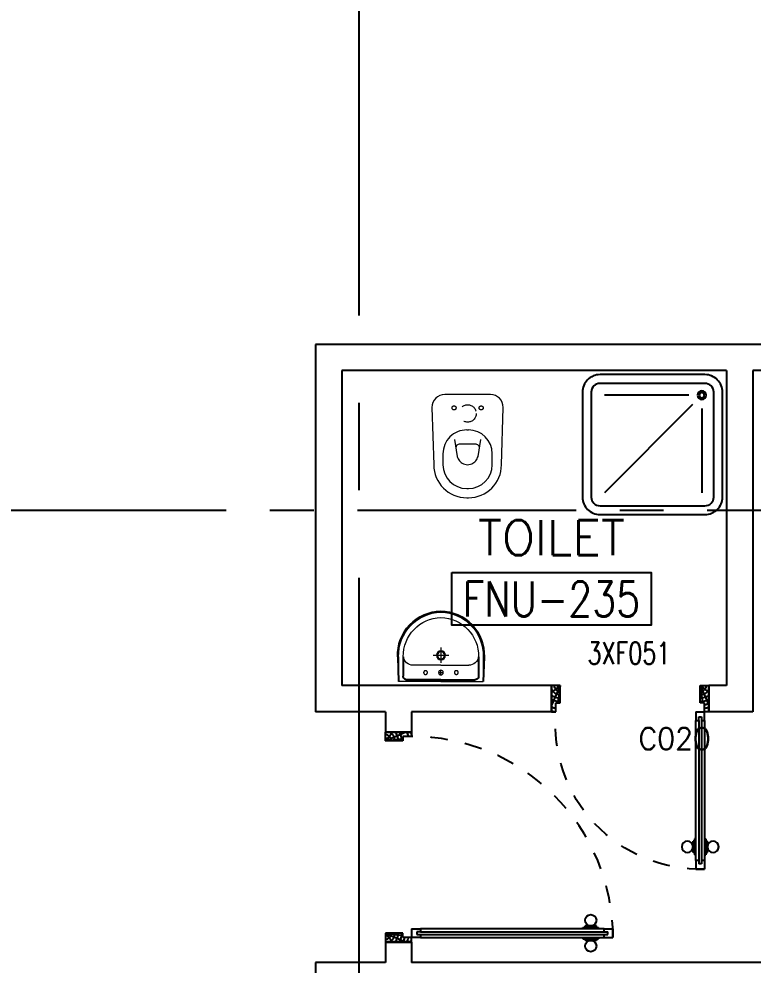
# Model space of a CAD drawing. Extents: x 88852.7 to 88945.7, y 39921.6 to 40001.1.
# Drawn here: x 88884.02 to 88888.22, y 39973.9 to 39979.31 of the extents above; entities that cross this region are included whole.
import ezdxf
from ezdxf.enums import TextEntityAlignment as Align

# ---------------------------------------------------------------- set-up
doc = ezdxf.new("R2010")
doc.units = 0
doc.header["$MEASUREMENT"] = 0
for name, pattern in [('CENTER', [2, 1.25, -0.25, 0.25, -0.25]), ('CENTERX2', [4, 2.5, -0.5, 0.5, -0.5]), ('DASHED', [0.75, 0.5, -0.25]), ('HIDDEN', [0.375, 0.25, -0.125]), ('HIDDEN2', [0.1875, 0.125, -0.0625])]:
    doc.linetypes.add(name, pattern=pattern)
for name, color, linetype in [('A-TEXT', 7, 'CONTINUOUS'), ('AXES', 11, 'CENTERX2'), ('AXES1', 11, 'CENTER'), ('DOOR', 7, 'CONTINUOUS'), ('FIX', 3, 'CONTINUOUS'), ('RM-BOX', 4, 'CONTINUOUS'), ('RM-NAME', 2, 'CONTINUOUS'), ('RM-NO', 2, 'CONTINUOUS'), ('WALL', 4, 'CONTINUOUS')]:
    doc.layers.add(name, color=color, linetype=linetype)
doc.styles.add('ROMANS', font='ROMANS.shx', dxfattribs={"width": 0.6})

# ---------------------------------------------------------------- blocks, each defined once
blk = doc.blocks.new('DOOR90')
at = {"layer": 'DOOR', "linetype": 'ByBlock'}
for p, q in [((0, 0), (-150, 0)), ((-200, -25), (-1000, -25)), ((-200, -42), (-1000, -42)), ((-200, -58), (-1000, -58)), ((-1000, -75), (-200, -75))]:
    blk.add_line(p, q, dxfattribs=at)
at = {"layer": 'DOOR', "color": 0, "linetype": 'ByBlock'}
for p, q in [((-150, 0), (-150, -25)), ((-150, 0), (0, 0)), ((0, -50), (0, 0)), ((-1050, -25), (-1050, -75)), ((-1050, -75), (-1050, -25)), ((-1000, -25), (-1050, -25)), ((-1020, -42), (-1020, -58)), ((-1000, -42), (-1020, -42)), ((-1000, -25), (-1000, -42)), ((-967.6, -25), (-967.6, -17.8)), ((-877.6, -17.8), (-967.6, -17.8)), ((-955, -17.8), (-955, -8.8)), ((-955, -8.8), (-890.2, -8.8)), ((-955, -17.8), (-890.2, -17.8)), ((-890.2, -17.8), (-890.2, -8.8)), ((-877.6, -25), (-877.6, -17.8)), ((-200, -42), (-200, -25)), ((-200, -25), (-150, -25)), ((-180, -42), (-200, -42)), ((-180, -58), (-180, -42)), ((-150, -75), (-150, -25)), ((-150, -25), (-100, -25)), ((-100, -25), (-100, -50)), ((-100, -50), (0, -50)), ((-1000, -75), (-1050, -75)), ((-1000, -58), (-1020, -58)), ((-1000, -58), (-1000, -75)), ((-967.6, -75), (-967.6, -82.2)), ((-877.6, -82.2), (-967.6, -82.2)), ((-955, -82.2), (-955, -91.2)), ((-955, -82.2), (-890.2, -82.2)), ((-955, -91.2), (-890.2, -91.2)), ((-890.2, -82.2), (-890.2, -91.2)), ((-877.6, -75), (-877.6, -82.2)), ((-200, -75), (-200, -58)), ((-200, -58), (-180, -58)), ((-150, -75), (-200, -75)), ((-100, -850), (0, -850)), ((-100, -875), (-100, -850)), ((0, -850), (0, -900)), ((-150, -900), (-150, -875)), ((-150, -875), (-100, -875)), ((0, -900), (-150, -900)), ((-150, -900), (0, -900))]:
    blk.add_line(p, q, dxfattribs=at)
at = {"layer": 'DOOR', "color": 9, "linetype": 'ByBlock'}
for p, q in [((0, -50), (-113.7, 0)), ((0, -50), (-40.1, 0)), ((0, -50), (-100, -36.6)), ((0, -850), (-113.7, -900)), ((0, -850), (-100, -863.4)), ((0, -850), (-40.1, -900))]:
    blk.add_line(p, q, dxfattribs=at)
at = {"layer": 'DOOR', "color": 0, "linetype": 'ByBlock'}
for centre in [(-922.6, 23.5), (-922.6, -123.5)]:
    blk.add_circle(centre, 32.4, dxfattribs=at)
at = {"layer": 'DOOR', "color": 9, "linetype": 'ByBlock'}
for centre, radius, start, end in [((0, -50), 74.4, 137.7764, 180), ((0, -50), 54.4, 113.2074, 180), ((0, -50), 154.4, 161.1053, 166.2858), ((0, -50), 134.4, 158.1598, 169.28), ((0, -50), 114.4, 154.0838, 167.3774), ((0, -50), 94.4, 148.0182, 180), ((0, -50), 34.4, 90, 180), ((0, -50), 14.4, 90, 180), ((0, -850), 94.4, 180, 211.9818), ((0, -850), 74.4, 180, 222.2236), ((0, -850), 54.4, 180, 246.7926), ((0, -850), 34.4, 180, 270), ((0, -850), 14.4, 180, 270), ((0, -850), 154.4, 193.7142, 198.8947), ((0, -850), 134.4, 190.72, 201.8402)]:
    blk.add_arc(centre, radius, start, end, dxfattribs=at)
at = {"layer": 'DOOR', "linetype": 'HIDDEN', "ltscale": 0.5}
blk.add_arc((-222.2, -50), 828.2, 178.2701, 275.003, dxfattribs=at)
blk = doc.blocks.new('LAV1')
at = {"layer": 'FIX', "linetype": 'DASHED', "lineweight": 20, "ltscale": 0.05}
for p, q in [((-0.5, 170), (-0.5, 270)), ((-0.5, 170), (-0.5, 270)), ((49.5, 220), (-50.5, 220))]:
    blk.add_line(p, q, dxfattribs=at)
at = {"layer": 'FIX', "linetype": 'ByBlock', "ltscale": 0.3}
for p, q in [((-280, 210), (-275, 50)), ((-245, 210), (-245, 85)), ((245, 210), (245, 85)), ((280, 210), (275, 50)), ((0, 60), (-220.2, 60)), ((0, 60), (220.2, 60))]:
    blk.add_line(p, q, dxfattribs=at)
at = {"layer": 'FIX', "linetype": 'Continuous', "lineweight": 20}
for p, q in [((-275, 210), (-275, 50)), ((275, 210), (275, 50)), ((0, 155), (-181.4, 155)), ((0, 155), (181.4, 155)), ((0, 50), (-275, 50)), ((0, 50), (-252.5, 50)), ((0, 50), (275, 50)), ((0, 50), (252.5, 50))]:
    blk.add_line(p, q, dxfattribs=at)
at = {"layer": 'FIX', "lineweight": 20}
for p, q in [((0, 92), (0, 123)), ((15.6, 107.5), (-15.5, 107.5))]:
    blk.add_line(p, q, dxfattribs=at)
for centre, radius in [((-0.5, 220), 29.5), ((-0.5, 220), 22.5), ((0, 107.5), 15.5)]:
    blk.add_circle(centre, radius, dxfattribs=at)
at = {"layer": 'FIX', "linetype": 'HIDDEN', "lineweight": 20, "ltscale": 0.05}
for centre in [(-100, 107.5), (100, 107.5)]:
    blk.add_circle(centre, 12.4, dxfattribs=at)
at = {"layer": 'FIX', "linetype": 'ByBlock', "ltscale": 0.3}
for centre, radius, start, end in [((6.9, 220), 287, 91.37765, 182.00641), ((-6.9, 220), 287, 357.99359, 88.62235), ((-220.1, 84.9), 24.9, 179.70214, 269.94861), ((220.1, 84.9), 24.9, 270.05139, 0.29786)]:
    blk.add_arc(centre, radius, start, end, dxfattribs=at)
at = {"layer": 'FIX', "linetype": 'Continuous', "lineweight": 20}
for centre, radius, start, end in [((8.4, 216.7), 283.4, 91.6988, 181.35097), ((-8.4, 216.7), 283.4, 358.64903, 88.3012), ((7.6, 212.5), 252.7, 91.73281, 180.48842), ((-7.6, 212.5), 252.7, 359.51158, 88.26719), ((-179.2, 221.8), 66.9, 190.20056, 268.07863), ((179.2, 221.8), 66.9, 271.92137, 349.79944)]:
    blk.add_arc(centre, radius, start, end, dxfattribs=at)
blk = doc.blocks.new('SHR1')
at = {"layer": 'FIX'}
for p, q in [((-195.7, 195.7), (-700, 700)), ((-142.7, 217.7), (-142.7, 700)), ((-217.7, 142.7), (-700, 142.7))]:
    blk.add_line(p, q, dxfattribs=at)
for points in [[(-825, 125), (-825, 725, -0.414214), (-725, 825), (-125, 825, -0.414214), (-25, 725), (-25, 125, -0.414214), (-125, 25), (-725, 25, -0.414214)], [(-775, 125), (-775, 725, -0.414214), (-725, 775), (-125, 775, -0.414214), (-75, 725), (-75, 125, -0.414214), (-125, 75), (-725, 75, -0.414214)]]:
    blk.add_lwpolyline(points, format="xyb", close=True, dxfattribs=at)
for radius in [25, 15]:
    blk.add_circle((-142.7, 142.7), radius, dxfattribs=at)
blk = doc.blocks.new('WC1')
at = {"layer": 'FIX', "lineweight": 20}
for p, q in [((-210, 203.8), (-538, 193.8)), ((-475, 140.8), (-538, 140.8)), ((-137, 0), (-137, 130.8)), ((-394.8, 75.7), (-490.4, 60.1)), ((-727, 4.8), (-727, -4.8)), ((-674, 4.8), (-674, -4.8)), ((-533.7, 24.2), (-539.5, 0)), ((-539.5, 0), (-533.7, -24.2)), ((-339, 4.8), (-339, -4.8)), ((-137, -130.8), (-137, 0)), ((-490.4, -60.1), (-394.8, -75.7)), ((-538, -140.8), (-475, -140.8)), ((-538, -193.8), (-210, -203.8)), ((-213.2, -203.8), (-210, -203.8))]:
    blk.add_line(p, q, dxfattribs=at)
at = {"layer": 'FIX', "linetype": 'Continuous', "lineweight": 20}
blk.add_line((-420.1, -47.3), (-420.4, 44.6), dxfattribs=at)
at = {"layer": 'FIX', "linetype": 'HIDDEN', "lineweight": 20, "ltscale": 0.05}
for centre in [(-213.2, 77.5), (-213.2, -77.5)]:
    blk.add_circle(centre, 11.6, dxfattribs=at)
at = {"layer": 'FIX', "linetype": 'HIDDEN2', "lineweight": 20, "ltscale": 0.3}
blk.add_circle((-245, 0), 49.8, dxfattribs=at)
at = {"layer": 'FIX', "lineweight": 20}
for centre, radius, start, end in [((-538, 4.8), 189, 90, 180), ((-210, 130.8), 73, 360, 90), ((-538, 4.8), 136, 90, 180), ((-475, 4.8), 136, 360, 90), ((-464.4, -17.6), 82, 108.496, 128.9242), ((-473, -6.9), 68.2, 128.9242, 152.8468), ((-538, -4.8), 189, 180, 270), ((-538, -4.8), 136, 180, 270), ((-473, 6.9), 68.2, 207.1532, 231.0758), ((-464.4, 17.6), 82, 231.0758, 251.504), ((-475, -4.8), 136, 270, 0), ((-210, -130.8), 73, 270, 0)]:
    blk.add_arc(centre, radius, start, end, dxfattribs=at)
at = {"layer": 'FIX', "linetype": 'Continuous', "lineweight": 20}
for centre, start, end in [((-442.7, 45.5), 357.6662, 91.6121), ((-442.4, -45.6), 268.3879, 2.3338)]:
    blk.add_arc(centre, 22.3, start, end, dxfattribs=at)
blk = doc.blocks.new('RM1')
at = {"layer": 'RM-BOX'}
blk.add_lwpolyline([(569.9, -200), (-569.9, -200), (-569.9, -500), (569.9, -500)], close=True, dxfattribs=at)
at = {"layer": 'RM-NAME', "style": 'ROMANS'}
for tag, p in [('ROOMNAME1', (0, 323.8)), ('ROOMNAME2', (0, 0))]:
    blk.add_attdef(tag, text='', height=200, dxfattribs=at).set_placement(p, align=Align.MIDDLE)
at = {"layer": 'RM-NO', "style": 'ROMANS', "width": 0.8}
blk.add_attdef('ROOMNO', text='', height=200, dxfattribs=at).set_placement((0, -350), align=Align.MIDDLE)
blk = doc.blocks.new('DOOR100')
at = {"layer": 'DOOR', "color": 0, "linetype": 'ByBlock'}
for p, q in [((-76.1, 1251.1), (-76.1, 1301.1)), ((-76.1, 1301.1), (-26.1, 1301.1)), ((-26.1, 1301.1), (-76.1, 1301.1)), ((-26.1, 1251.1), (-26.1, 1301.1)), ((-59.1, 1251.1), (-76.1, 1251.1)), ((-59.1, 1251.1), (-59.1, 1271.1)), ((-43.1, 1271.1), (-59.1, 1271.1)), ((-43.1, 1251.1), (-43.1, 1271.1)), ((-26.1, 1251.1), (-43.1, 1251.1)), ((-92.3, 1206.1), (-92.3, 1141.3)), ((-83.3, 1206.1), (-92.3, 1206.1)), ((-83.3, 1128.7), (-83.3, 1218.7)), ((-76.1, 1218.7), (-83.3, 1218.7)), ((-83.3, 1206.1), (-83.3, 1141.3)), ((-26.1, 1218.7), (-18.9, 1218.7)), ((-18.9, 1128.7), (-18.9, 1218.7)), ((-18.9, 1206.1), (-18.9, 1141.3)), ((-18.9, 1206.1), (-9.9, 1206.1)), ((-9.9, 1206.1), (-9.9, 1141.3)), ((-83.3, 1141.3), (-92.3, 1141.3)), ((-18.9, 1141.3), (-9.9, 1141.3)), ((-76.1, 1128.7), (-83.3, 1128.7)), ((-26.1, 1128.7), (-18.9, 1128.7)), ((-76.1, 200), (-59.1, 200)), ((-76.1, 150), (-76.1, 200)), ((-59.1, 200), (-59.1, 180)), ((-59.1, 180), (-43.1, 180)), ((-43.1, 200), (-26.1, 200)), ((-43.1, 180), (-43.1, 200)), ((-26.1, 200), (-26.1, 150)), ((-1201.1, 0), (-1201.1, 150)), ((-1201.1, 150), (-1176.1, 150)), ((-1201.1, 150), (-1201.1, 0)), ((-1176.1, 150), (-1176.1, 100)), ((-76.1, 150), (-26.1, 150)), ((-1.1, 150), (-26.1, 150)), ((-26.1, 150), (-26.1, 100)), ((-1.1, 150), (-1.1, 0)), ((-1176.1, 100), (-1151.1, 100)), ((-1151.1, 100), (-1151.1, 0)), ((-51.1, 100), (-51.1, 0)), ((-26.1, 100), (-51.1, 100)), ((-1151.1, 0), (-1201.1, 0)), ((-51.1, 0), (-1.1, 0))]:
    blk.add_line(p, q, dxfattribs=at)
at = {"layer": 'DOOR', "linetype": 'ByBlock'}
for p, q in [((-76.1, 1251.1), (-76.1, 200)), ((-59.1, 200), (-59.1, 1251.1)), ((-43.1, 200), (-43.1, 1251.1)), ((-26.1, 200), (-26.1, 1251.1))]:
    blk.add_line(p, q, dxfattribs=at)
at = {"layer": 'DOOR', "color": 9, "linetype": 'ByBlock'}
for p, q in [((-1151.1, 0), (-1201.1, 113.7)), ((-51.1, 0), (-1.1, 113.7)), ((-1151.1, 0), (-1164.4, 100)), ((-51.1, 0), (-37.7, 100)), ((-1151.1, 0), (-1201.1, 40.1)), ((-51.1, 0), (-1.1, 40.1))]:
    blk.add_line(p, q, dxfattribs=at)
at = {"layer": 'DOOR', "color": 0, "linetype": 'ByBlock'}
for centre in [(-124.6, 1173.7), (22.5, 1173.7)]:
    blk.add_circle(centre, 32.4, dxfattribs=at)
at = {"layer": 'DOOR', "linetype": 'HIDDEN', "ltscale": 0.5}
blk.add_arc((-26.8, 151.9), 1149.2, 89.961, 180.0931, dxfattribs=at)
at = {"layer": 'DOOR', "color": 9, "linetype": 'ByBlock'}
for centre, radius, start, end in [((-1151.1, 0), 154.4, 103.7142, 108.8947), ((-1151.1, 0), 134.4, 100.72, 111.8402), ((-51.1, 0), 134.4, 68.1598, 79.28), ((-51.1, 0), 114.4, 64.0838, 77.3774), ((-51.1, 0), 154.4, 71.1053, 76.2858), ((-1151.1, 0), 94.4, 90, 121.9818), ((-1151.1, 0), 74.4, 90, 132.2236), ((-1151.1, 0), 54.4, 90, 156.7926), ((-51.1, 0), 94.4, 58.0182, 90), ((-51.1, 0), 74.4, 47.7764, 90), ((-51.1, 0), 54.4, 23.2074, 90), ((-1151.1, 0), 34.4, 90, 180), ((-1151.1, 0), 14.4, 90, 180), ((-51.1, 0), 34.4, 0, 90), ((-51.1, 0), 14.4, 0, 90)]:
    blk.add_arc(centre, radius, start, end, dxfattribs=at)

msp = doc.modelspace()

# ---------------------------------------------------------------- linework, layer by layer
at = {"layer": 'AXES'}
msp.add_line((88885.9703, 39921.6153), (88885.9703, 40000.4279), dxfattribs=at)
at = {"layer": 'AXES1'}
msp.add_line((88935.2103, 39976.4996), (88876.9703, 39976.4996), dxfattribs=at)
at = {"layer": 'WALL', "linetype": 'ByBlock'}
for p, q in [((88885.7203, 39977.4496), (88885.7203, 39975.3496)), ((88885.8703, 39977.2996), (88885.8703, 39975.4996)), ((88888.0703, 39977.2996), (88888.0703, 39975.4996)), ((88888.2203, 39977.2996), (88888.2203, 39975.3496)), ((88887.0703, 39975.4996), (88887.0703, 39975.3496)), ((88887.9703, 39975.4996), (88887.9703, 39975.3496)), ((88886.1203, 39975.3496), (88886.1203, 39975.2146)), ((88886.1203, 39975.3496), (88886.1203, 39975.2321)), ((88886.2703, 39975.3496), (88886.2703, 39975.2146)), ((88886.2703, 39975.3496), (88886.2703, 39975.2321)), ((88886.1203, 39975.2321), (88886.2703, 39975.2321)), ((88886.1203, 39974.0321), (88886.2703, 39974.0321)), ((88886.1203, 39974.0321), (88886.1203, 39973.9146)), ((88886.2703, 39974.0321), (88886.2703, 39973.9146)), ((88885.7203, 39973.9146), (88885.7203, 39971.8146))]:
    msp.add_line(p, q, dxfattribs=at)
at = {"layer": 'WALL'}
for p, q in [((88885.7203, 39977.4496), (88885.7203, 39976.2604)), ((88892.4953, 39977.4496), (88885.7203, 39977.4496)), ((88888.0703, 39977.2996), (88885.8703, 39977.2996)), ((88892.9203, 39977.2996), (88888.2203, 39977.2996)), ((88887.0703, 39975.4996), (88885.8703, 39975.4996)), ((88888.0703, 39975.4996), (88887.9703, 39975.4996)), ((88886.1203, 39975.3496), (88885.7203, 39975.3496)), ((88887.0703, 39975.3496), (88886.2703, 39975.3496)), ((88888.2203, 39975.3496), (88887.9703, 39975.3496)), ((88886.1203, 39973.9146), (88885.7203, 39973.9146)), ((88892.9203, 39973.9146), (88886.2703, 39973.9146))]:
    msp.add_line(p, q, dxfattribs=at)

# ---------------------------------------------------------------- block references
at = {"layer": 'DOOR', "color": 0, "linetype": 'ByBlock', "yscale": 0.000999999996565748, "zscale": 0.001, "rotation": 270}
for name, p, xscale in [('DOOR90', (88887.9703, 39975.4996), -0.000999999996565748), ('DOOR100', (88886.1203, 39974.0321), 0.000999999996565748)]:
    msp.add_blockref(name, p, dxfattribs=dict(at, xscale=xscale))
at = {"layer": 'FIX', "xscale": 0.000999999996565748, "yscale": 0.000999999996565748, "zscale": 0.001, "rotation": 90}
msp.add_blockref('WC1', (88886.5903, 39977.2996), dxfattribs=at)
at = {"layer": 'FIX', "xscale": -0.0008800000068731606, "yscale": 0.000879999999597203, "zscale": 0.0008800000000000001}
msp.add_blockref('LAV1', (88886.4378, 39975.4786), dxfattribs=at)
at = {"layer": 'RM-NO'}
ref = msp.add_blockref('RM1', (88887.0696, 39976.3444), dxfattribs=dict(at, xscale=-0.001000000003841706, yscale=0.000999999996565748, zscale=0.001))
ref.add_attrib('ROOMNO', 'FNU-235', dxfattribs={"height": 0.2, "style": 'ROMANS', "width": 0.8}).set_placement((88887.0696, 39975.9944), align=Align.MIDDLE)
ref.add_attrib('ROOMNAME2', 'TOILET', dxfattribs={"layer": 'RM-NAME', "height": 0.2, "style": 'ROMANS'}).set_placement((88887.0696, 39976.3444), align=Align.MIDDLE)
at = {"layer": 'WALL', "xscale": -0.001000000003841706, "yscale": 0.000999999996565748, "zscale": 0.001, "rotation": 180}
msp.add_blockref('SHR1', (88888.0723, 39977.3016), dxfattribs=at)

# ---------------------------------------------------------------- texts
at = {"layer": 'A-TEXT', "color": 7, "style": 'ROMANS', "width": 0.75}
msp.add_text('3XF051', height=0.125, dxfattribs=at).set_placement((88887.2759, 39975.6219))
at = {"layer": 'A-TEXT', "color": 7, "ltscale": 400, "style": 'ROMANS', "width": 0.95}
msp.add_text('C020', height=0.125, dxfattribs=at).set_placement((88887.5681, 39975.133))

doc.saveas('drawing.dxf')
